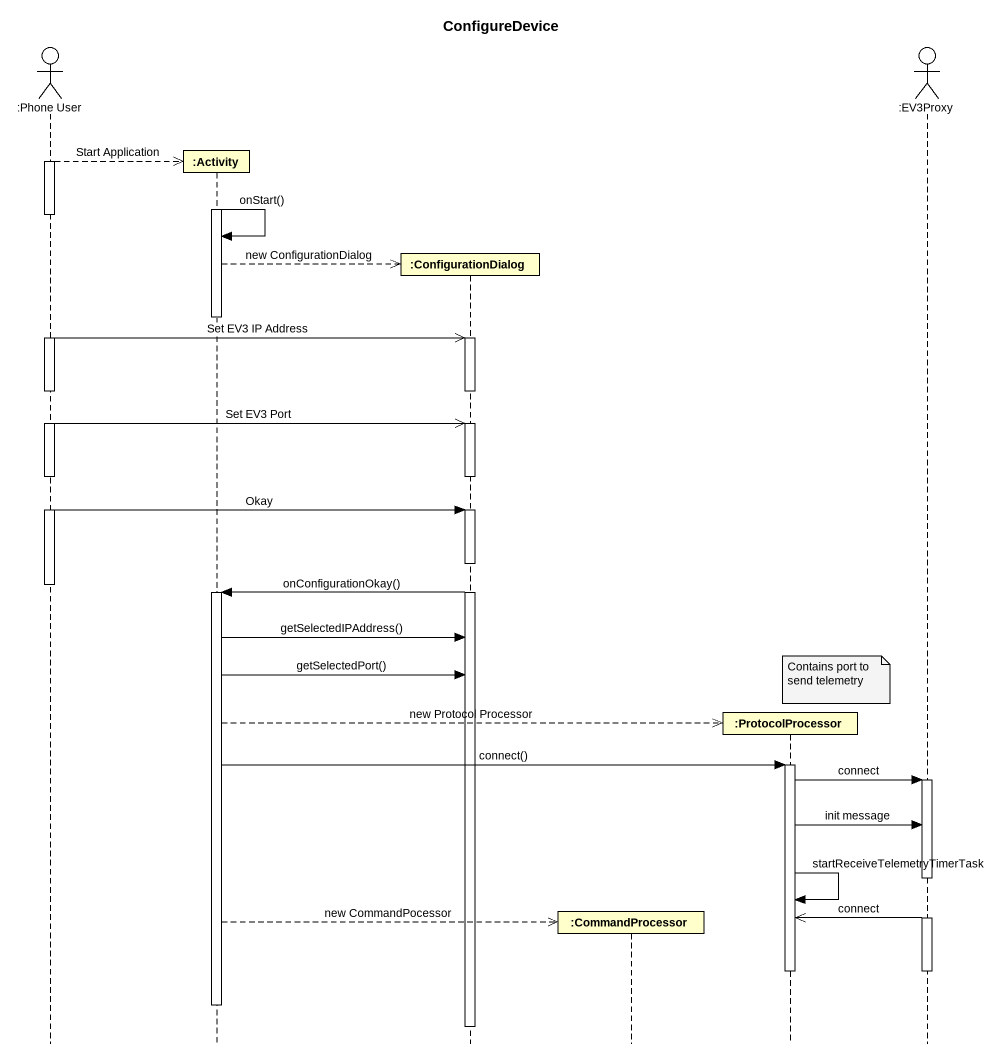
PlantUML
@startuml
title ConfigureDevice
hide footbox
actor ":Phone User" as Phone_User
participant ":Activity" as Activity
participant ":ConfigurationDialog" as ConfigurationDialog
participant ":CommandProcessor" as CommandProcessor
participant ":ProtocolProcessor" as ProtocolProcessor
actor ":EV3Proxy" as EV3Proxy

activate Phone_User
Phone_User -->> Activity ** : Start Application
activate Activity
deactivate Phone_User
Activity -> Activity : onStart()
Activity -->> ConfigurationDialog ** : new ConfigurationDialog
deactivate Activity
activate Phone_User
Phone_User ->> ConfigurationDialog : Set EV3 IP Address
activate ConfigurationDialog
deactivate ConfigurationDialog
Phone_User ->> ConfigurationDialog : Set EV3 Port
activate ConfigurationDialog
deactivate ConfigurationDialog
Phone_User -> ConfigurationDialog : Okay
activate ConfigurationDialog
deactivate Phone_User
ConfigurationDialog -> Activity : onConfigurationOkay()
activate Activity
Activity -> ConfigurationDialog : getSelectedIPAddress()
Activity -> ConfigurationDialog : getSelectedPort()
note over ProtocolProcessor : Contains port to send telemetry
Activity -->> ProtocolProcessor ** : new Protocol Processor
Activity -> ProtocolProcessor : connect()
activate ProtocolProcessor
ProtocolProcessor -> EV3Proxy : connect
activate EV3Proxy
ProtocolProcessor -> EV3Proxy : init message
deactivate EV3Proxy
ProtocolProcessor -> ProtocolProcessor : startReceiveTelemetryTimerTask
activate EV3Proxy
EV3Proxy ->> ProtocolProcessor : connect
Activity -->> CommandProcessor ** : new CommandPocessor
deactivate ProtocolProcessor
deactivate EV3Proxy
deactivate Activity
deactivate ConfigurationDialog
@enduml
